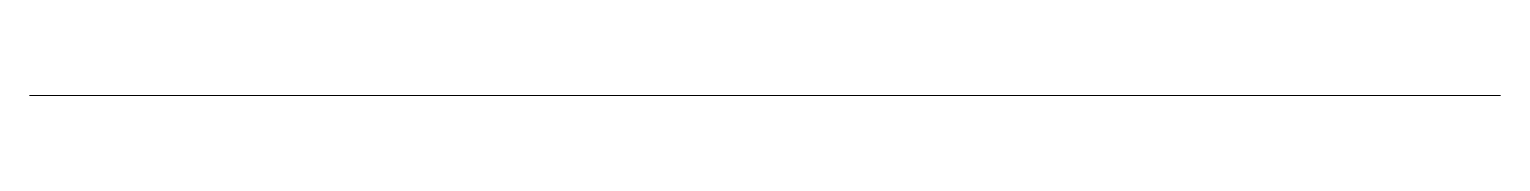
# Model space of a CAD drawing. Header units: inches. Extents: x -177 to -54, y 0 to 0.
# Drawn here: x -94.39 to -54.39, y 0 to 0 of the extents above; entities that cross this region are included whole.
import ezdxf

# ---------------------------------------------------------------- set-up
doc = ezdxf.new("R2010")
doc.units = ezdxf.units.IN
doc.header["$MEASUREMENT"] = 0
doc.linetypes.add('HIDDEN', pattern=[0.375, 0.25, -0.125])
doc.linetypes.add('HIDDEN2', pattern=[0.1875, 0.125, -0.0625])
doc.styles.get("Standard").update_dxf_attribs({"font": 'MAIAN.TTF'})
pattern_1 = [(135, (5685.66977, -6925.04059), (-0.176776695, -0.176776695), [])]
pattern_2 = [(45, (5685.66977, -6925.29022), (-0.176776695, 0.176776695), [])]

msp = doc.modelspace()

# ---------------------------------------------------------------- hatches: boundary and pattern name
at = {"lineweight": 9, "extrusion": (0, -1, 0)}
h = msp.add_hatch(dxfattribs=at)
h.set_pattern_fill('ANSI31', color=195, scale=2)
h.set_pattern_definition(pattern_2)
h.paths.add_polyline_path([(-93.138, 498.161), (-94.138, 498.161), (-94.138, 497.973), (-93.138, 497.973)])
h.paths.add_polyline_path([(-93.138, 497.973), (-94.138, 497.973, -0.359966), (-93.626, 497.411), (-93.138, 497.411)])
h = msp.add_hatch(dxfattribs=at)
h.set_pattern_fill('ANSI31', color=195, scale=2, angle=90)
h.set_pattern_definition(pattern_1)
h.paths.add_polyline_path([(-91.919, 497.411), (-93.044, 497.411), (-93.044, 494.661), (-91.919, 494.661)])
h = msp.add_hatch(dxfattribs=at)
h.set_pattern_fill('ANSI31', color=195, scale=2, angle=90)
h.set_pattern_definition(pattern_1)
h.paths.add_polyline_path([(-56.857, 497.411), (-55.732, 497.411), (-55.732, 494.661), (-56.857, 494.661)])
h = msp.add_hatch(dxfattribs=at)
h.set_pattern_fill('ANSI31', color=195, scale=2)
h.set_pattern_definition(pattern_2)
h.paths.add_polyline_path([(-55.638, 498.161), (-54.638, 498.161), (-54.638, 497.973), (-55.638, 497.973)])
h.paths.add_polyline_path([(-55.638, 497.973), (-54.638, 497.973, 0.359966), (-55.151, 497.411), (-55.638, 497.411)])

# ---------------------------------------------------------------- linework, layer by layer
at = {"color": 163, "linetype": 'HIDDEN2', "lineweight": 9, "extrusion": (0, -1, 0)}
for p, q in [((-55.388, 0, 498.411), (-94.388, 0, 498.411)), ((-92.888, 0, 498.411), (-92.888, 0, 498.161)), ((-55.888, 0, 498.411), (-55.888, 0, 498.161))]:
    msp.add_line(p, q, dxfattribs=at)
at = {"color": 7, "lineweight": 9, "extrusion": (0, -1, 0)}
for p, q in [((-94.388, 0, 498.754), (-94.388, 0, 498.254)), ((-54.482, 0, 498.161), (-94.294, 0, 498.161)), ((-54.638, 0, 499.004), (-94.138, 0, 499.004)), ((-54.638, 0, 497.973), (-94.138, 0, 497.973)), ((-94.138, 0, 498.161), (-94.138, 0, 497.973)), ((-94.076, 0, 499.129), (-94.076, 0, 499.004)), ((-54.732, 0, 499.161), (-94.044, 0, 499.161)), ((-55.151, 0, 497.411), (-93.626, 0, 497.411)), ((-93.263, 0, 497.411), (-93.263, 0, 493.755)), ((-89.857, 0, 493.661), (-93.169, 0, 493.661)), ((-89.857, 0, 493.411), (-93.169, 0, 493.411)), ((-92.531, 0, 474.955), (-93.138, 0, 486.789)), ((-90.044, 0, 492.849), (-92.982, 0, 492.849)), ((-90.044, 0, 492.286), (-92.982, 0, 492.286)), ((-90.044, 0, 489.161), (-92.982, 0, 489.161)), ((-90.044, 0, 488.599), (-92.982, 0, 488.599)), ((-90.044, 0, 487.692), (-92.982, 0, 487.692)), ((-90.044, 0, 487.536), (-92.982, 0, 487.536)), ((-90.044, 0, 486.974), (-92.982, 0, 486.974)), ((-92.982, 0, 487.692), (-92.982, 0, 487.536)), ((-90.076, 0, 488.442), (-92.951, 0, 488.442)), ((-92.951, 0, 488.442), (-92.951, 0, 488.599)), ((-92.763, 0, 473.848), (-90.263, 0, 473.848)), ((-92.763, 0, 474.348), (-90.263, 0, 474.348)), ((-92.701, 0, 474.567), (-90.326, 0, 474.567)), ((-92.701, 0, 474.567), (-92.701, 0, 474.348)), ((-92.513, 0, 473.598), (-90.513, 0, 473.598)), ((-92.482, 0, 470.848), (-90.544, 0, 470.848)), ((-92.482, 0, 471.411), (-90.544, 0, 471.411)), ((-92.138, 0, 469.254), (-92.333, 0, 470.455)), ((-92.138, 0, 469.254), (-90.888, 0, 469.254)), ((-92.138, 0, 469.254), (-92.044, 0, 469.161)), ((-92.044, 0, 469.161), (-90.982, 0, 469.161)), ((-90.888, 0, 469.254), (-90.982, 0, 469.161)), ((-90.888, 0, 469.254), (-90.693, 0, 470.455)), ((-90.495, 0, 474.955), (-89.888, 0, 486.789)), ((-90.326, 0, 474.567), (-90.326, 0, 474.348)), ((-90.076, 0, 488.442), (-90.076, 0, 488.599)), ((-90.044, 0, 487.692), (-90.044, 0, 487.536)), ((-89.763, 0, 497.411), (-89.763, 0, 493.755)), ((-59.013, 0, 494.661), (-89.763, 0, 494.661)), ((-59.013, 0, 497.411), (-59.013, 0, 493.755)), ((-58.919, 0, 493.661), (-55.607, 0, 493.661)), ((-58.919, 0, 493.411), (-55.607, 0, 493.411)), ((-58.281, 0, 474.955), (-58.888, 0, 486.789)), ((-58.732, 0, 492.849), (-55.794, 0, 492.849)), ((-58.732, 0, 492.286), (-55.794, 0, 492.286)), ((-58.732, 0, 489.161), (-55.794, 0, 489.161)), ((-58.732, 0, 488.599), (-55.794, 0, 488.599)), ((-58.732, 0, 487.692), (-55.794, 0, 487.692)), ((-58.732, 0, 487.536), (-55.794, 0, 487.536)), ((-58.732, 0, 487.692), (-58.732, 0, 487.536)), ((-58.732, 0, 486.974), (-55.794, 0, 486.974)), ((-58.701, 0, 488.442), (-58.701, 0, 488.599)), ((-58.701, 0, 488.442), (-55.826, 0, 488.442)), ((-56.013, 0, 474.348), (-58.513, 0, 474.348)), ((-56.013, 0, 473.848), (-58.513, 0, 473.848)), ((-56.076, 0, 474.567), (-58.451, 0, 474.567)), ((-58.451, 0, 474.567), (-58.451, 0, 474.348)), ((-56.263, 0, 473.598), (-58.263, 0, 473.598)), ((-56.294, 0, 470.848), (-58.232, 0, 470.848)), ((-56.294, 0, 471.411), (-58.232, 0, 471.411)), ((-57.888, 0, 469.254), (-58.083, 0, 470.455)), ((-56.638, 0, 469.254), (-57.888, 0, 469.254)), ((-57.888, 0, 469.254), (-57.794, 0, 469.161)), ((-56.732, 0, 469.161), (-57.794, 0, 469.161)), ((-56.638, 0, 469.254), (-56.732, 0, 469.161)), ((-56.638, 0, 469.254), (-56.443, 0, 470.455)), ((-56.245, 0, 474.955), (-55.638, 0, 486.789)), ((-56.076, 0, 474.567), (-56.076, 0, 474.348)), ((-55.826, 0, 488.442), (-55.826, 0, 488.599)), ((-55.794, 0, 487.692), (-55.794, 0, 487.536)), ((-55.513, 0, 497.411), (-55.513, 0, 493.755)), ((-54.701, 0, 499.129), (-54.701, 0, 499.004)), ((-54.638, 0, 498.161), (-54.638, 0, 497.973)), ((-54.388, 0, 498.754), (-54.388, 0, 498.254))]:
    msp.add_line(p, q, dxfattribs=at)
at = {"color": 7, "linetype": 'Continuous', "lineweight": 9, "extrusion": (0, -1, 0)}
for p, q in [((-93.169, 0, 493.661), (-93.169, 0, 493.411)), ((-89.857, 0, 493.661), (-89.857, 0, 493.411)), ((-58.919, 0, 493.661), (-58.919, 0, 493.411)), ((-55.607, 0, 493.661), (-55.607, 0, 493.411))]:
    msp.add_line(p, q, dxfattribs=at)
at = {"color": 105, "linetype": 'HIDDEN2', "lineweight": 9, "extrusion": (0, -1, 0)}
for p, q in [((-93.138, 0, 497.411), (-93.138, 0, 498.161)), ((-91.388, 0, 497.411), (-91.388, 0, 498.161)), ((-57.388, 0, 497.411), (-57.388, 0, 498.161)), ((-55.638, 0, 497.411), (-55.638, 0, 498.161))]:
    msp.add_line(p, q, dxfattribs=at)
at = {"color": 119, "linetype": 'HIDDEN2', "lineweight": 9, "extrusion": (0, -1, 0)}
for p, q in [((-93.044, 0, 494.661), (-91.919, 0, 494.661)), ((-93.044, 0, 497.411), (-93.044, 0, 494.661)), ((-91.919, 0, 497.411), (-91.919, 0, 494.661)), ((-55.732, 0, 494.661), (-56.857, 0, 494.661)), ((-56.857, 0, 497.411), (-56.857, 0, 494.661)), ((-55.732, 0, 497.411), (-55.732, 0, 494.661))]:
    msp.add_line(p, q, dxfattribs=at)
at = {"color": 185, "linetype": 'HIDDEN', "lineweight": 9, "extrusion": (0, -1, 0)}
for p, q in [((-89.763, 0, 494.661), (-91.919, 0, 494.661)), ((-88.137, 0, 497.411), (-88.137, 0, 494.661)), ((-86.369, 0, 497.411), (-86.369, 0, 494.661)), ((-62.407, 0, 497.411), (-62.407, 0, 494.661)), ((-60.639, 0, 497.411), (-60.639, 0, 494.661)), ((-59.013, 0, 494.661), (-56.857, 0, 494.661))]:
    msp.add_line(p, q, dxfattribs=at)
at = {"color": 163, "linetype": 'Continuous', "lineweight": 9, "extrusion": (0, -1, 0)}
msp.add_line((-90.951, 0, 469.161), (-57.794, 0, 469.161), dxfattribs=at)
at = {"color": 7, "lineweight": 9, "extrusion": (0, -1, 0)}
for centre, radius, start, end in [((-94.138, 498.754), 0.25, 90, 180), ((-94.294, 498.254), 0.0938, 180, 270), ((-94.222, 497.382), 0.597, 2.7352, 81.9239), ((-94.044, 499.129), 0.0312, 90, 180), ((-91.062, 490.686), 2.452, 139.2573, 218.4512), ((-93.169, 493.755), 0.0938, 180, 270), ((-92.982, 492.567), 0.281, 90, 270), ((-92.982, 488.88), 0.281, 90, 270), ((-92.982, 487.255), 0.281, 90, 270), ((-92.964, 486.799), 0.174, 90, 183.2736), ((-92.763, 474.098), 0.25, 90, 270), ((-93.123, 488.074), 0.407, 290.2798, 64.9483), ((-92.051, 472.901), 0.836, 123.547, 226.5861), ((-92.482, 471.129), 0.281, 90, 270), ((-92.73, 473.631), 0.219, 351.3489, 82.3909), ((-93.004, 474.93), 0.473, 309.8285, 2.989), ((-93.23, 471.742), 0.818, 336.0898, 42.4035), ((-93.41, 470.273), 1.092, 9.6277, 31.7951), ((-89.616, 470.273), 1.092, 148.2049, 170.3723), ((-89.796, 471.742), 0.818, 137.5965, 203.9102), ((-90.544, 471.129), 0.281, 270, 90), ((-90.297, 473.631), 0.219, 97.6091, 188.6511), ((-90.975, 472.901), 0.836, 313.4139, 56.453), ((-90.023, 474.93), 0.473, 177.011, 230.1715), ((-89.903, 488.074), 0.407, 115.0517, 249.7202), ((-90.263, 474.098), 0.25, 270, 90), ((-91.965, 490.686), 2.452, 321.5488, 40.7427), ((-90.062, 486.799), 0.174, 356.7264, 90), ((-90.044, 492.567), 0.281, 270, 90), ((-90.044, 488.88), 0.281, 270, 90), ((-90.044, 487.255), 0.281, 270, 90), ((-89.857, 493.755), 0.0938, 270, 0), ((-56.812, 490.686), 2.452, 139.2573, 218.4512), ((-58.919, 493.755), 0.0938, 180, 270), ((-58.732, 492.567), 0.281, 90, 270), ((-58.732, 488.88), 0.281, 90, 270), ((-58.732, 487.255), 0.281, 90, 270), ((-58.714, 486.799), 0.174, 90, 183.2736), ((-58.513, 474.098), 0.25, 90, 270), ((-58.873, 488.074), 0.407, 290.2798, 64.9483), ((-57.801, 472.901), 0.836, 123.547, 226.5861), ((-58.232, 471.129), 0.281, 90, 270), ((-58.48, 473.631), 0.219, 351.3489, 82.3909), ((-58.754, 474.93), 0.473, 309.8285, 2.989), ((-58.98, 471.742), 0.818, 336.0898, 42.4035), ((-59.16, 470.273), 1.092, 9.6277, 31.7951), ((-55.366, 470.273), 1.092, 148.2049, 170.3723), ((-55.546, 471.742), 0.818, 137.5965, 203.9102), ((-56.294, 471.129), 0.281, 270, 90), ((-56.047, 473.631), 0.219, 97.6091, 188.6511), ((-56.725, 472.901), 0.836, 313.4139, 56.453), ((-55.773, 474.93), 0.473, 177.011, 230.1715), ((-55.653, 488.074), 0.407, 115.0517, 249.7202), ((-56.013, 474.098), 0.25, 270, 90), ((-57.715, 490.686), 2.452, 321.5488, 40.7427), ((-55.812, 486.799), 0.174, 356.7264, 90), ((-55.794, 492.567), 0.281, 270, 90), ((-55.794, 488.88), 0.281, 270, 90), ((-55.794, 487.255), 0.281, 270, 90), ((-55.607, 493.755), 0.0938, 270, 0), ((-54.554, 497.382), 0.597, 98.0761, 177.2648), ((-54.732, 499.129), 0.0312, 360, 90), ((-54.638, 498.754), 0.25, 360, 90), ((-54.482, 498.254), 0.0938, 270, 360)]:
    msp.add_arc(centre, radius, start, end, dxfattribs=at)
at = {"color": 252, "lineweight": 9, "extrusion": (0, -1, 0)}
for centre in [(-91.513, 499.895), (-57.263, 499.895)]:
    msp.add_arc(centre, 6.234, 253.6981, 286.3019, dxfattribs=at)
at = {"color": 7, "linetype": 'Continuous', "lineweight": 9, "extrusion": (0, -1, 0)}
for centre, start, end in [((-93.268, 493.066), 322.7934, 74.0765), ((-89.758, 493.066), 105.9235, 217.2066), ((-59.018, 493.066), 322.7934, 74.0765), ((-55.508, 493.066), 105.9235, 217.2066)]:
    msp.add_arc(centre, 0.359, start, end, dxfattribs=at)

# ---------------------------------------------------------------- texts
at = {"color": 7, "lineweight": 13, "extrusion": (0, -1, 0), "text_direction": (1, 0, 0)}
for s, insert, char_height, width, attachment_point in [('MDF FILLER', (-92.962, 0, 497.73), 0.189, 20.01012, 1), ('SIDE VIEW', (-77.768, 0, 468.937), 0.684, 72.43482, 1), ('SQUARE\\PSECTION', (-58.656, 0, 496.014), 0.2767, 29.30713, 1), ('TURN \\P  LEG', (-58.399, 0, 485.043), 0.5814, 61.5696, 1), ('MDF FILLER', (-55.814, 0, 497.73), 0.189, 20.01012, 3)]:
    msp.add_mtext(s, dxfattribs=dict(at, insert=insert, char_height=char_height, width=width, attachment_point=attachment_point))

doc.saveas('drawing.dxf')
